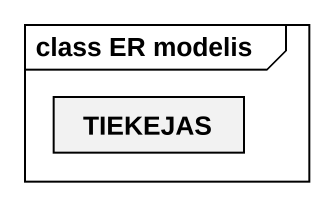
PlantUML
@startuml
mainframe class ER modelis
hide circle
hide empty members
class TIEKEJAS
@enduml
